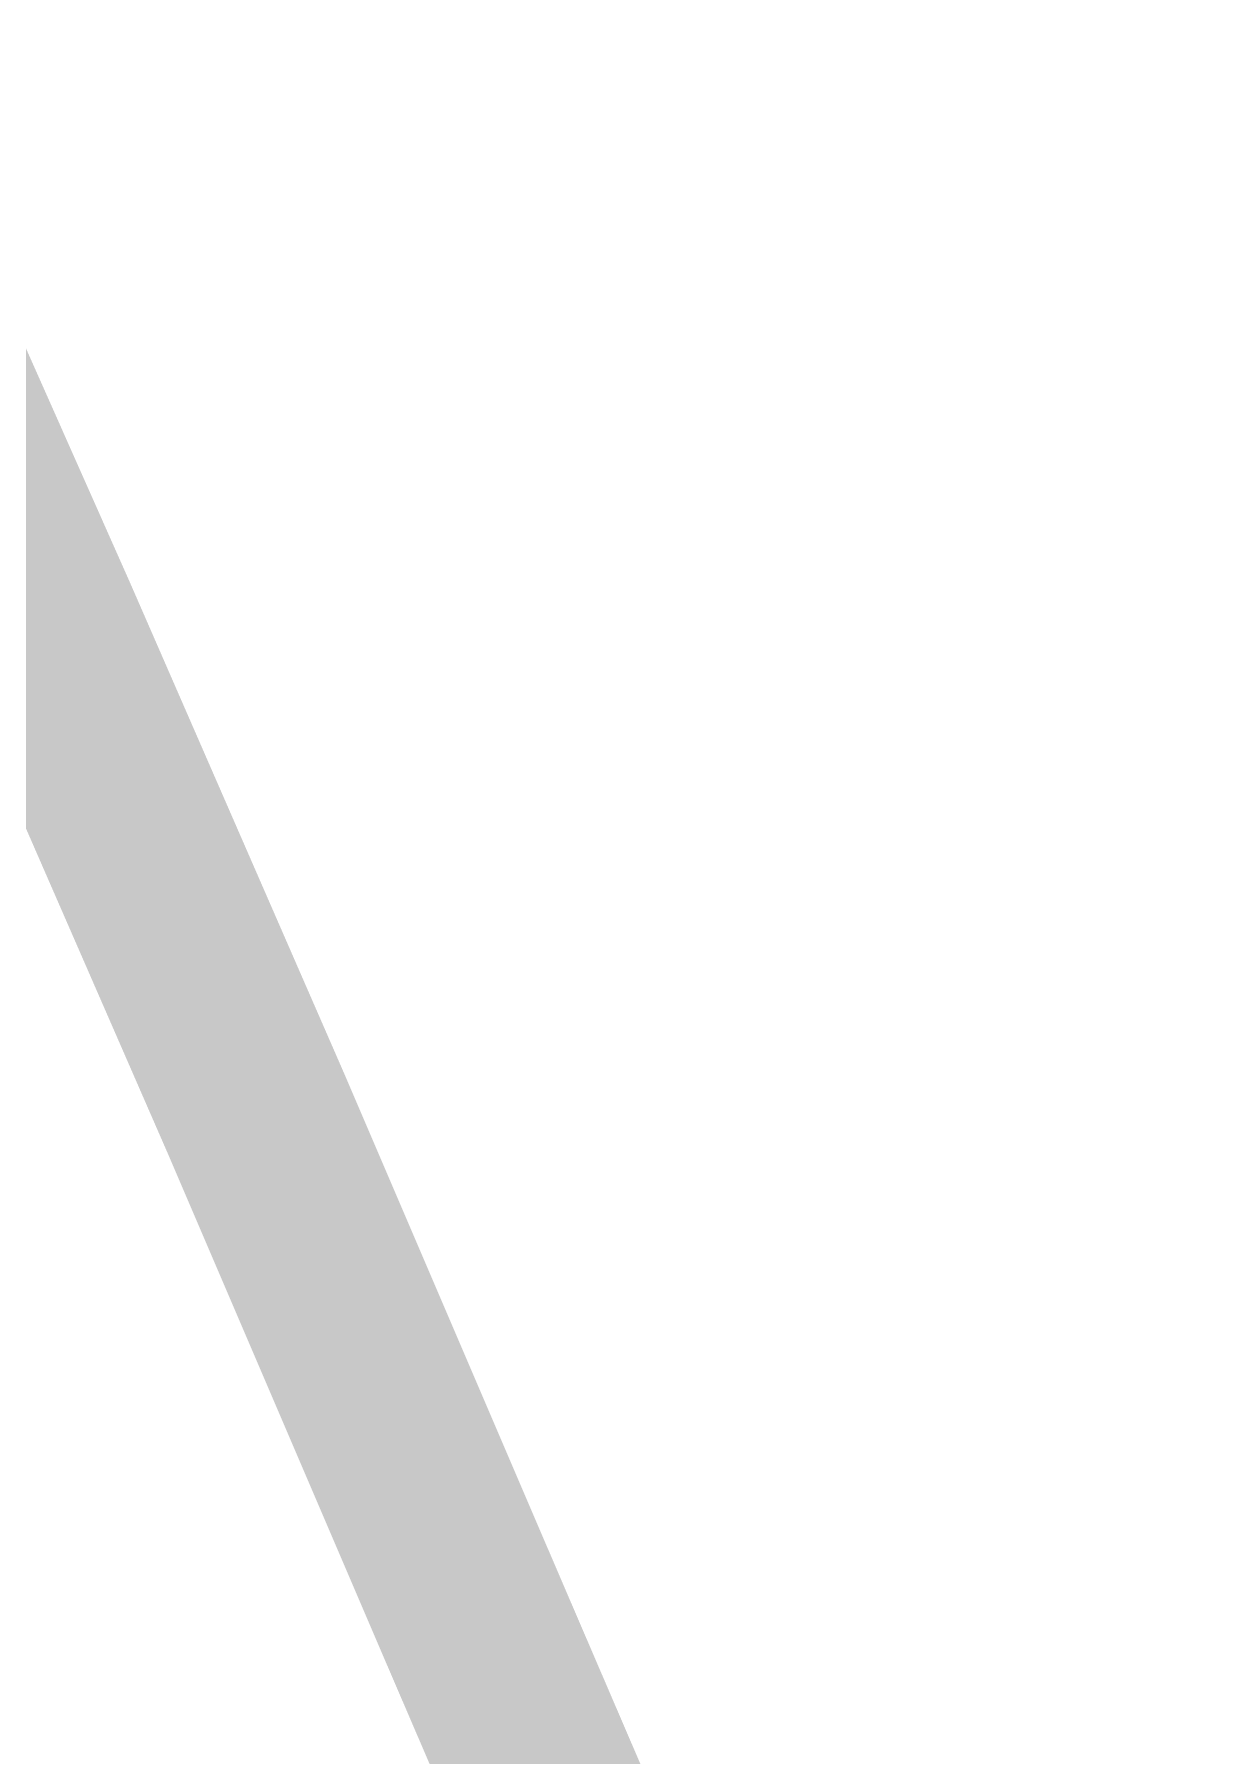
# Model space of a CAD drawing. Header units: inches. Extents: x -52 to 109, y 0 to 35.
# Drawn here: x 58.975 to 59.582, y 20.064 to 20.953 of the extents above; entities that cross this region are included whole.
import ezdxf

# ---------------------------------------------------------------- set-up
doc = ezdxf.new("R2010")
doc.units = ezdxf.units.IN
doc.layers.add('Keep-Out Layer', color=6, linetype='Continuous')
doc.layers.add('Mechanical 4', color=56, linetype='Continuous')

msp = doc.modelspace()

# ---------------------------------------------------------------- linework, layer by layer
at = {"layer": 'Keep-Out Layer'}
for points in [[(58.86653, 20.90278, 0.1, 0.1, -0.004861), (59.19897, 20.14056, 0.1, 0.1, 0)], [(59.19897, 20.14056, 0.1, 0.1, 0), (59.53163, 19.36651, 0.1, 0.1, 0)]]:
    msp.add_lwpolyline(points, format="xyseb", dxfattribs=at)
for points in [[(59.17397, 20.14056, 0.05, 0.05, 1), (59.22397, 20.14056, 0.05, 0.05, 1)], [(59.17398, 20.14056, 0.05, 0.05, 1), (59.22397, 20.14056, 0.05, 0.05, 1)]]:
    msp.add_lwpolyline(points, format="xyseb", close=True, dxfattribs=at)
at = {"layer": 'Mechanical 4'}
for points in [[(58.86653, 20.90278, 0.1, 0.1, -0.004861), (59.19897, 20.14056, 0.1, 0.1, 0)], [(59.19897, 20.14056, 0.1, 0.1, 0), (59.53163, 19.36651, 0.1, 0.1, 0)]]:
    msp.add_lwpolyline(points, format="xyseb", dxfattribs=at)
for points in [[(59.17397, 20.14056, 0.05, 0.05, 1), (59.22397, 20.14056, 0.05, 0.05, 1)], [(59.17398, 20.14056, 0.05, 0.05, 1), (59.22397, 20.14056, 0.05, 0.05, 1)]]:
    msp.add_lwpolyline(points, format="xyseb", close=True, dxfattribs=at)

doc.saveas('drawing.dxf')
